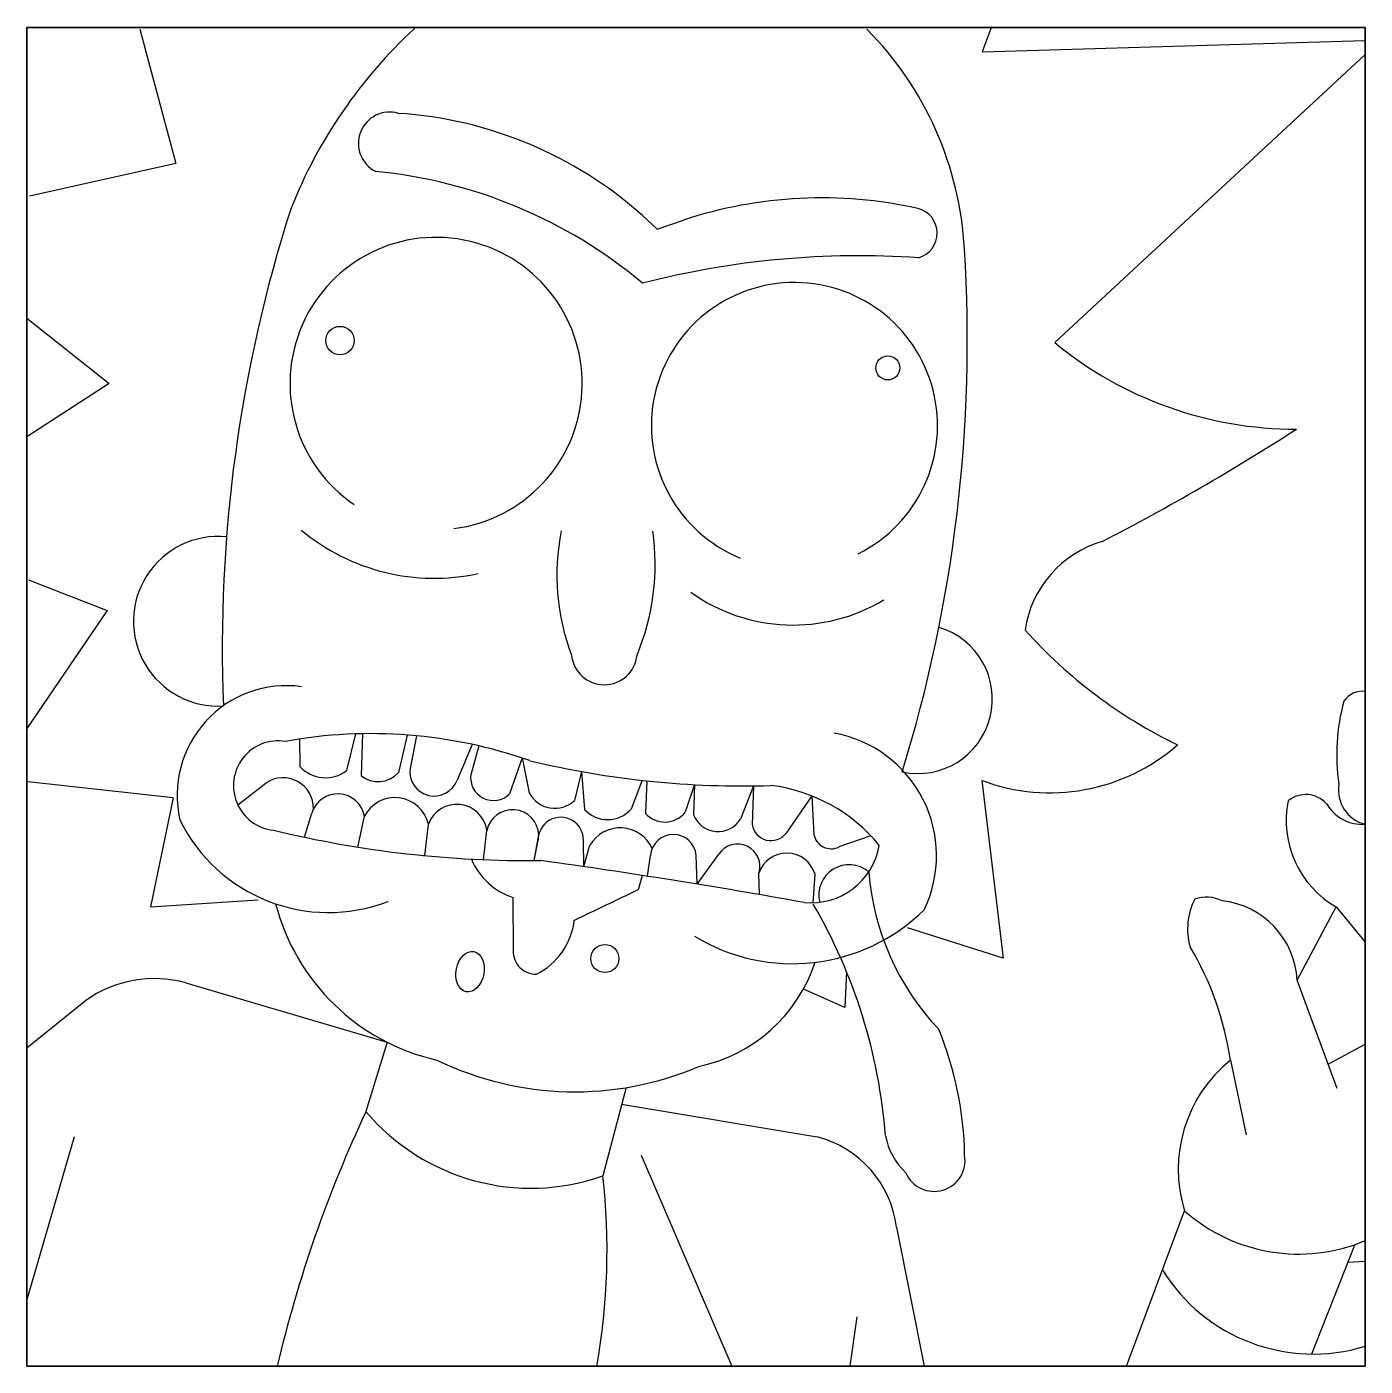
# Model space of a CAD drawing. Header units: inches. Extents: x 0 to 4, y 0 to 4.
import ezdxf

# ---------------------------------------------------------------- set-up
doc = ezdxf.new("R2010")
doc.units = ezdxf.units.IN
doc.header["$MEASUREMENT"] = 0
doc.layers.add('Lignedetracage', color=1, linetype='Continuous')
picture_1 = doc.add_image_def('image1.jpg', size_in_pixel=(225, 225))

msp = doc.modelspace()

# ---------------------------------------------------------------- linework, layer by layer
at = {"layer": 'Lignedetracage'}
for p, q in [((2.8827, 4.0017), (2.8551, 3.9264)), ((0, 4), (0, 0)), ((4, 4), (0, 4)), ((0.3372, 3.9946), (0.445, 3.5934)), ((4, 0), (4, 4)), ((2.8551, 3.9264), (3.9986, 3.9603)), ((3.9986, 3.9176), (3.0721, 3.058)), ((0.445, 3.5934), (0.0078, 3.4957)), ((1.8395, 3.4383), (1.8838, 3.3969)), ((1.8838, 3.3969), (1.9624, 3.4243)), ((0, 3.131), (0.2459, 2.9364)), ((0.2459, 2.9364), (0, 2.7769)), ((0.0048, 2.3492), (0.2398, 2.2573)), ((0.2398, 2.2573), (-0.0003, 1.9051)), ((0.9824, 1.8891), (0.9557, 1.7797)), ((1.003, 1.8896), (0.999, 1.7653)), ((1.1366, 1.8858), (1.1104, 1.7735)), ((1.1644, 1.8834), (1.1454, 1.7859)), ((0.8146, 1.8738), (0.8154, 1.7921)), ((1.3307, 1.8578), (1.2857, 1.7508)), ((1.3508, 1.8533), (1.3269, 1.7673)), ((1.4803, 1.8171), (1.4424, 1.7096)), ((1.4803, 1.8171), (1.5014, 1.7135)), ((1.6572, 1.7769), (1.6371, 1.6903)), ((1.6572, 1.7769), (1.667, 1.6629)), ((0.4371, 1.6978), (0.0032, 1.7457)), ((0.6304, 1.6769), (0.7149, 1.743)), ((1.8389, 1.7504), (1.8058, 1.6642)), ((1.8524, 1.749), (1.8486, 1.6512)), ((1.9955, 1.7376), (1.9679, 1.6551)), ((1.9955, 1.7376), (1.9927, 1.6472)), ((2.1716, 1.734), (2.1327, 1.6343)), ((2.1716, 1.734), (2.1679, 1.6187)), ((2.8546, 1.7501), (2.9183, 1.2189)), ((0.4371, 1.6978), (0.3691, 1.3722)), ((2.3459, 1.7038), (2.269, 1.5928)), ((2.3459, 1.7038), (2.352, 1.5889)), ((0.8301, 1.5804), (0.8516, 1.652)), ((0.9891, 1.5509), (1.0089, 1.6429)), ((1.1891, 1.5254), (1.2001, 1.6195)), ((1.3648, 1.5133), (1.3745, 1.6)), ((1.5164, 1.5106), (1.5297, 1.5875)), ((1.5164, 1.5106), (1.528, 1.5714)), ((2.5221, 1.585), (2.4272, 1.5513)), ((1.6648, 1.4925), (1.683, 1.5571)), ((1.8544, 1.4639), (1.8638, 1.5259)), ((2.0035, 1.4401), (2.0004, 1.5259)), ((2.0035, 1.4401), (2.0681, 1.5297)), ((1.8385, 1.4664), (1.8267, 1.4237)), ((2.1895, 1.4089), (2.1878, 1.4725)), ((2.3505, 1.3844), (2.3556, 1.4699)), ((0.3691, 1.3722), (0.691, 1.3934)), ((1.4524, 1.4003), (1.4537, 1.2413)), ((3.7965, 1.1537), (3.9134, 1.372)), ((3.9134, 1.372), (4, 1.2672)), ((2.9183, 1.2189), (2.6317, 1.3097)), ((2.4501, 1.178), (2.4446, 1.0716)), ((0.4751, 1.1454), (1.0766, 0.9681)), ((2.4446, 1.0716), (2.3211, 1.126)), ((3.916, 0.83), (3.7965, 1.1537)), ((0.1749, 1.0919), (0, 0.95)), ((1.0766, 0.9681), (1.0132, 0.7605)), ((3.8891, 0.9027), (4, 0.9626)), ((3.5972, 0.9146), (3.6437, 0.6917)), ((1.7907, 0.8322), (1.7212, 0.5685)), ((1.7776, 0.7825), (2.3617, 0.6853)), ((0, 0.1963), (0.142, 0.6859)), ((1.8363, 0.6308), (2.1066, 0)), ((3.2863, 0), (3.4601, 0.4642)), ((2.599, 0.4155), (2.6817, 0)), ((3.9693, 0.3635), (3.8399, 0.0364)), ((3.9485, 0.3107), (4, 0.3138)), ((2.4809, 0.1473), (2.4598, 0)), ((0, 0), (4, 0))]:
    msp.add_line(p, q, dxfattribs=at)
msp.add_lwpolyline([(1.6648, 1.4925), (1.6633, 1.5701)], dxfattribs=at)
for centre, radius in [((0.9357, 3.0642), 0.0425), ((2.5732, 2.9826), 0.036), ((1.7275, 1.2179), 0.042)]:
    msp.add_circle(centre, radius, dxfattribs=at)
for centre, radius, start, end in [((2.1675, 2.9089), 1.484, 132.8597, 158.2016), ((1.7889, 3.2812), 1.015, 3.1658, 44.6732), ((1.0844, 3.6532), 0.0936, 73.7749, 243.7546), ((1.0311, 2.5291), 1.2166, 48.3584, 86.2556), ((0.9044, 2.12), 1.4558, 50.0322, 84.5346), ((2.3763, 2.1617), 1.3288, 77.5349, 108.1514), ((4.8814, 2.1461), 4.2976, 162.1973, 182.3122), ((2.6442, 3.3852), 0.0764, 285.9827, 75.6102), ((1.223, 2.936), 0.4366, 276.9323, 235.9092), ((-1.5599, 3.0657), 4.3707, 342.831, 3.5612), ((2.49, 0.6925), 2.6251, 86.1734, 104.3465), ((2.2941, 2.8101), 0.4276, 296.5154, 247.723), ((3.7931, 3.9341), 1.1346, 230.5478, 270.0631), ((0.0358, 8.6297), 6.9367, 297.27127, 302.809), ((1.2179, 2.975), 0.621, 230.159, 282.1254), ((2.2549, 2.3628), 0.671, 168.6113, 200.8201), ((1.1702, 2.3954), 0.7074, 337.4652, 8.117), ((0.5718, 2.2256), 0.2534, 84.3835, 273.5029), ((3.3053, 2.1514), 0.3256, 106.2561, 171.5677), ((2.2903, 2.7411), 0.5267, 234.4776, 300.9969), ((2.6627, 1.9935), 0.2229, 257.9268, 73.5781), ((4.0931, 3.1994), 1.4941, 222.0276, 244.0399), ((1.7257, 2.1345), 0.0985, 185.9823, 354.0177), ((0.7761, 1.7062), 0.327, 82.1591, 193.0372), ((3.9921, 1.9489), 0.0677, 83.2661, 145.8038), ((4.5167, 1.8282), 0.6019, 164.7161, 188.545), ((1.0288, 0.4521), 1.4377, 70.718, 100.2705), ((2.3459, 1.5249), 0.3728, 334.3619, 79.6979), ((0.7513, 1.7345), 0.1339, 80.9183, 264.0537), ((3.0579, 2.2936), 0.5803, 249.4958, 311.0643), ((2.1394, 4.4529), 2.7192, 256.4758, 271.7893), ((0.8923, 1.8627), 0.1044, 222.5721, 307.352), ((1.0505, 1.8257), 0.0794, 229.5521, 318.9131), ((1.2175, 1.776), 0.0727, 172.1861, 339.7654), ((1.3946, 1.7583), 0.0683, 172.4091, 314.5018), ((0.7651, 1.6664), 0.0916, 359.1375, 123.2482), ((2.1617, 1.2406), 0.4985, 39.27, 82.7881), ((4.026, 1.7218), 0.106, 170.7592, 255.7819), ((0.9292, 1.6289), 0.081, 9.9373, 163.4467), ((1.1002, 1.5963), 0.1025, 13.1034, 152.9468), ((1.578, 1.7531), 0.0863, 207.3089, 313.253), ((4.06, 1.6293), 0.2961, 168.3115, 240.3242), ((3.8224, 1.6255), 0.0825, 41.4657, 129.3865), ((1.2849, 1.5885), 0.0903, 7.3466, 159.8724), ((1.4514, 1.5844), 0.0784, 2.2422, 168.555), ((1.7358, 1.7269), 0.094, 222.9485, 318.1215), ((1.9066, 1.7046), 0.0788, 222.6327, 321.0994), ((2.0659, 1.6755), 0.0785, 201.1303, 328.2989), ((3.9926, 1.7452), 0.1264, 211.0141, 273.3755), ((0.9016, 1.8498), 0.4944, 206.0809, 291.0701), ((1.4981, 4.7436), 3.233, 256.3916, 270.6802), ((1.5957, 1.5724), 0.0676, 358.0793, 180.8198), ((1.7732, 1.5034), 0.105, 24.3164, 149.2186), ((2.2238, 1.6268), 0.0566, 188.294, 322.9678), ((1.9321, 1.5202), 0.0685, 4.7829, 175.2171), ((2.404, 1.5988), 0.0529, 190.8384, 296.0723), ((2.124, 1.4929), 0.067, 342.3235, 146.6174), ((2.2713, 1.4448), 0.088, 16.6116, 161.6135), ((2.3435, 1.5915), 0.2072, 264.3601, 350.1668), ((1.5194, 1.5968), 0.2077, 203.1971, 251.1649), ((-1.2596, -18.5426), 20.2474, 79.80799, 82.06247), ((2.4574, 1.4077), 0.0906, 49.6767, 193.9189), ((3.287, 1.5383), 0.7734, 184.5613, 223.4189), ((-12.6526, 31.406), 33.2954, 295.41389, 295.77722), ((3.5251, 1.2954), 0.1059, 63.7238, 108.7794), ((1.3676, 1.5435), 0.6448, 194.5601, 257.2811), ((2.2883, 1.7641), 0.5616, 238.5322, 314.5016), ((0.9499, 0.5639), 1.621, 4.4184, 30.2479), ((3.6636, 1.3061), 0.1945, 152.5801, 195.7086), ((3.5451, 1.1401), 0.2518, 3.106, 83.8562), ((1.4287, 1.3576), 0.209, 296.739, 353.1049), ((1.5223, 1.2396), 0.0687, 178.5704, 270.41), ((2.6831, 0.7798), 0.9239, 8.3865, 30.8401), ((1.9108, 1.3546), 0.4692, 281.9994, 341.6248), ((0.3814, 0.8022), 0.3558, 74.739, 125.4817), ((1.7671, 0.6133), 1.0358, 0.9304, 22.3212), ((1.6377, 1.7633), 0.9435, 244.1048, 293.1333), ((3.8603, 0.5884), 0.4191, 128.8979, 197.2486), ((4.5505, -0.8977), 3.9067, 154.8849, 166.716), ((1.5065, 1.1781), 0.6463, 220.2515, 289.4027), ((2.282, 0.376), 0.3195, 7.1095, 75.5465), ((2.767, 0.7267), 0.2044, 190.6961, 226.7193), ((2.7116, 0.6147), 0.0924, 203.4632, 9.6569), ((-0.2258, 0.3456), 1.9597, 349.8418, 6.5293), ((3.8008, 0.8489), 0.5139, 228.4792, 292.8089), ((3.8448, 0.566), 0.5296, 211.6694, 287.0359)]:
    msp.add_arc(centre, radius, start, end, dxfattribs=at)
msp.add_ellipse((1.3245, 1.1788), major_axis=(0.0117, 0.0599), ratio=0.683057, dxfattribs=at)

# ---------------------------------------------------------------- pictures from other files: only their frames are drawn
image = msp.add_image(picture_1, insert=(0, 0), size_in_units=(4, 4))
image.dxf.flags = 7

doc.saveas('drawing.dxf')
